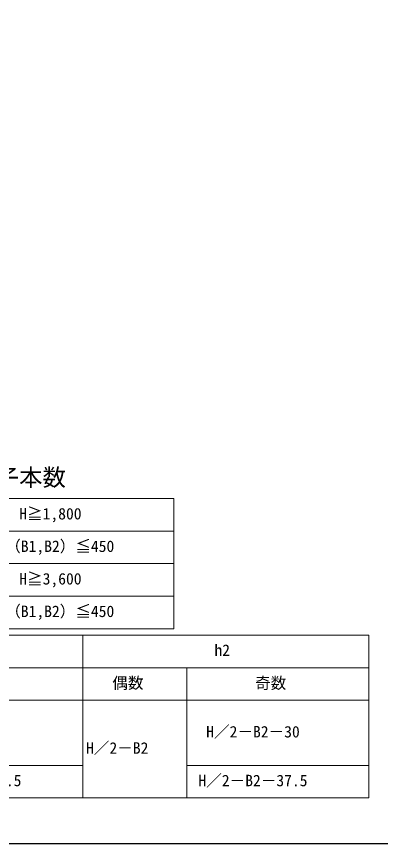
# Model space of a CAD drawing. Units: millimetres, scale not verified. Extents: x -875 to 875, y -1310 to 1300.
# Drawn here: x -371 to -91, y -1310 to -675 of the extents above; entities that cross this region are included whole.
import ezdxf
from ezdxf.enums import TextEntityAlignment as Align

# ---------------------------------------------------------------- set-up
doc = ezdxf.new("R2010")
doc.units = ezdxf.units.MM
doc.header["$LTSCALE"] = 4
doc.layers.add('0-1_TABLE1', color=7, linetype='Continuous', lineweight=18)
doc.layers.add('0-2_USER1', color=3, linetype='Continuous')
doc.layers.add('0-8_YKK_ZWAK', color=7, linetype='Continuous')
doc.styles.add('ＭＳ ゴシック', font='')
doc.styles.get('ＭＳ ゴシック').set_extended_font_data('MS Gothic')

msp = doc.modelspace()

# ---------------------------------------------------------------- linework, layer by layer
at = {"layer": '0-1_TABLE1'}
for p, q in [((-710, -1044.977), (-250, -1044.977)), ((-250, -1145), (-250, -1044.977)), ((-640, -1069.977), (-250, -1069.977)), ((-710, -1094.977), (-250, -1094.977)), ((-640, -1119.977), (-250, -1119.977)), ((-710, -1144.955), (-250, -1144.955)), ((-710, -1145), (-250, -1145)), ((-710, -1150), (-100, -1150)), ((-320, -1150), (-320, -1275)), ((-100, -1150), (-100, -1275)), ((-540, -1175), (-100, -1175)), ((-240, -1175), (-240, -1275)), ((-640, -1200), (-100, -1200)), ((-460, -1250), (-320, -1250)), ((-240, -1250), (-100, -1250)), ((-710, -1275), (-100, -1275))]:
    msp.add_line(p, q, dxfattribs=at)
at = {"layer": '0-8_YKK_ZWAK'}
msp.add_lwpolyline([(-875, -1310), (875, -1310), (875, 1240)], dxfattribs=at)

# ---------------------------------------------------------------- texts
at = {"layer": '0-1_TABLE1', "style": 'ＭＳ ゴシック'}
for s, p in [('H≧1,800', (-368.852, -1063.648)), ('100≦（B1,B2）≦450', (-409.591, -1088.648)), ('H≧3,600', (-368.852, -1113.648)), ('100≦（B1,B2）≦450', (-409.591, -1138.648)), ('h2', (-218.795, -1168.5)), ('偶数', (-297.352, -1193.705)), ('奇数', (-187.523, -1193.773)), ('H／2－B2－30', (-225.091, -1231.17)), ('H／2－B2', (-317.5, -1243.67)), ('H／2－B1＋37.5', (-451.091, -1268.67)), ('H／2－B2－37.5', (-231.091, -1268.67))]:
    msp.add_text(s, height=8.798, dxfattribs=at).set_placement(p, align=Align.BOTTOM_LEFT)
at = {"layer": '0-2_USER1', "style": 'ＭＳ ゴシック'}
msp.add_text(' ｎ：格子本数', height=13.2, dxfattribs=at).set_placement((-450, -1039.273), align=Align.BOTTOM_LEFT)

doc.saveas('drawing.dxf')
